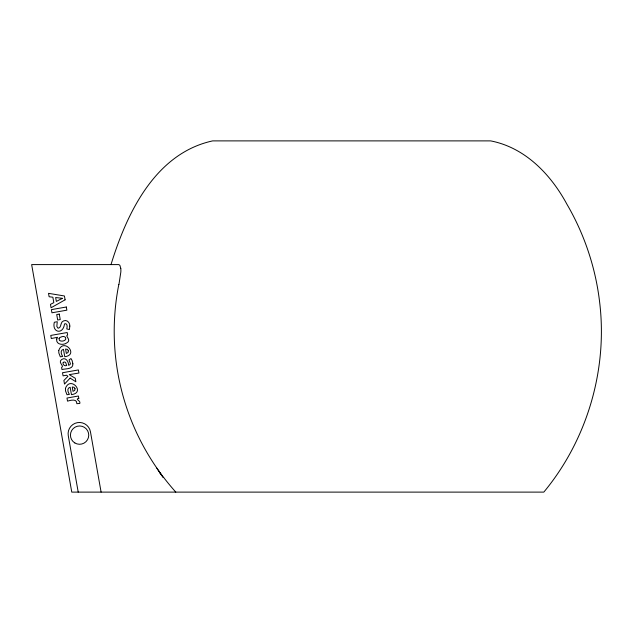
<?xml version="1.0" encoding="UTF-8"?>
<svg xmlns="http://www.w3.org/2000/svg" width="633" height="633" viewBox="0 0 633 633"><rect width="100%" height="100%" fill="white"/><g stroke="black" fill="none" stroke-linecap="round" stroke-linejoin="round"><path stroke-width="0.95" d="M159.959 472.819L156.881 468.175M118.941 284.518L120.84 271.992A15.532 4.391 -75.2 0 0 120.776 268.392M175.8 492.11A256.128 256.128 0 0 1 163.654 477.456L159.658 472.376M111.004 264.594C126.735 213.337 155.061 153.479 212.641 140.89L490.67 140.89C525.137 147.544 550.876 174.471 566.954 204.293C584.512 234.384 595.732 268.131 599.704 302.74C607.704 369.989 587.044 439.982 543.818 492.11L71.766 492.11L31.65 264.594L118.775 264.594L119.882 265.314L120.784 268.376M158.385 470.287L158.788 470.865M163.654 477.456L163.037 477.456L156.264 467.249A248.302 248.302 0 0 1 140.32 440.386L137.575 434.8A240.706 240.706 0 0 1 118.814 284.486M160.521 473.255L160.853 474.172M101.098 492.11L90.456 431.785A11.267 11.267 0 0 0 77.408 422.646A11.267 11.267 0 0 0 68.269 435.694L78.215 492.11M160.196 472.819L160.26 473.27M68.356 350.832L68 352.51L66.33 353.428L65.563 349.06L67.446 349.392L68.356 350.832M75.042 388.757L74.686 390.434L73.017 391.352L72.249 386.985L74.132 387.317L75.042 388.757M69.82 326.058L69.416 329.532L66.782 328.938C67.122 327.324 67.802 323.645 65.199 323.685L64.495 324.009C63.094 335.166 51.692 332.539 54.327 322.237L57.271 321.722L56.828 326.406L58.078 328.258C61.765 328.131 59.977 321.849 63.585 320.891C66.971 319.293 70.041 322.79 69.82 326.058M59.067 338.457L59.423 340.396C61.448 342.144 67.359 340.76 65.5 337.31L63.838 336.479L62.074 336.637L59.542 337.642L59.067 338.457M72.882 363.825C73.349 369.545 65.381 368.541 61.955 369.53L61.567 367.354C64.93 366.499 57.563 362.408 61.504 359.663C65.286 356.521 68.815 361.435 68.506 365.186L69.749 364.853L70.461 363.809L69.037 359.948L70.959 358.547L72.099 360.486L72.882 363.825M58.766 350.445L58.822 352.961L60.333 356.83L62.738 356.403C61.116 354.417 59.945 350.025 63.474 349.353L64.772 356.711C79.291 354.844 63.506 337.429 58.766 350.445M65.452 388.369L65.508 390.885L67.019 394.755L69.432 394.335C67.802 392.341 66.631 387.95 70.16 387.277L71.458 394.636C85.985 392.769 70.192 375.353 65.452 388.369M56.733 338.987C55.569 344.629 63.268 345.602 66.75 342.928C72.146 340.158 64.376 335.64 67.636 335.063L67.193 332.531L50.767 335.427L51.313 338.536L57.556 337.27L56.733 338.987M63.189 362.503C62.35 364.576 64.756 366.444 66.694 365.502L65.595 362.377L64.107 361.949L63.189 362.503M70.128 378.115L64.511 384.057L63.878 380.465L67.921 376.366L66.615 375.219L63.063 375.844L62.517 372.734L78.389 369.933L78.943 373.043L69.25 374.625L75.256 378.257L75.873 381.77L70.128 378.115M65.104 299.828L51.059 307.757L50.458 304.354L53.821 302.645L52.863 297.201L49.121 296.75L48.519 293.34L64.424 295.967L65.104 299.828M61.496 298.76L56.337 301.419L55.657 297.534L62.453 298.325L61.496 298.76M78.801 398.379C74.29 399.225 81.119 400.61 79.813 403.419L76.854 403.704C77.091 398.339 70.556 400.27 67.525 401.148L66.979 398.038L78.389 396.021L78.801 398.379M66.307 307.005L51.392 309.632L51.946 312.797L66.869 310.17L66.307 307.005M59.265 314.087L56.717 314.538L57.682 320.013L60.23 319.562L59.265 314.087M74.836 442.95A9.155 9.155 0 0 0 88.739 435.33A9.155 9.155 0 0 0 75.185 427.101A9.155 9.155 0 0 0 74.836 442.95"/></g></svg>
